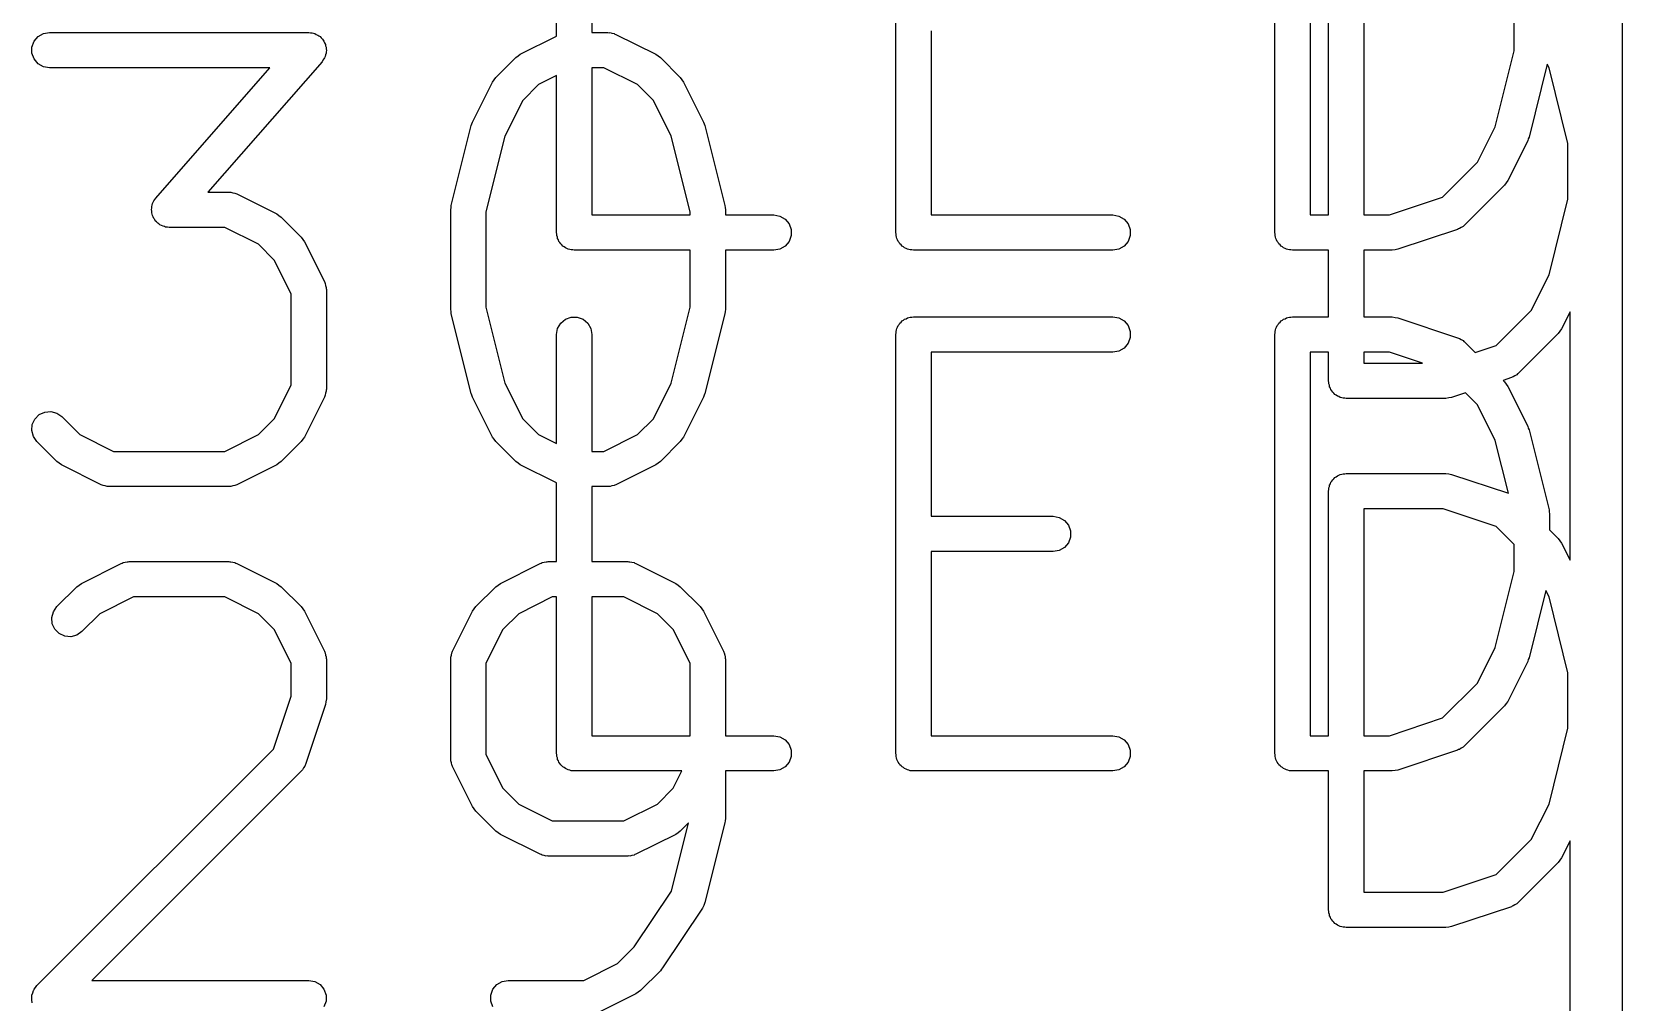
# Model space of a CAD drawing. Extents: x -2.2 to 75.9, y -81.1 to 9.2.
# Drawn here: x 66.225 to 70.805, y -53.159 to -50.364 of the extents above; entities that cross this region are included whole.
import ezdxf

# ---------------------------------------------------------------- set-up
doc = ezdxf.new("R2010")
doc.units = 0
doc.header["$MEASUREMENT"] = 0
doc.layers.add('BLACK', color=7, linetype='CONTINUOUS')

msp = doc.modelspace()

# ---------------------------------------------------------------- linework, layer by layer
at = {"layer": 'Black'}
for p, q in [((70.805, -43.345), (70.805, -60.975)), ((68.7132, -50.9425), (68.7132, -49.736)), ((69.8047, -50.9425), (69.8047, -49.736)), ((69.9063, -49.7868), (69.9063, -50.8917)), ((67.7365, -50.3768), (67.7365, -50.1503)), ((67.8381, -50.1503), (67.8381, -50.3662)), ((69.9595, -50.8917), (69.9595, -50.163)), ((70.0611, -50.2138), (70.0611, -50.8917)), ((70.4942, -50.4192), (70.4942, -50.3166)), ((66.2432, -50.3781), (66.2585, -50.3693)), ((66.2585, -50.3693), (66.2759, -50.3662)), ((66.2759, -50.3662), (67.0227, -50.3662)), ((67.0227, -50.3662), (67.0276, -50.3671)), ((67.0276, -50.3671), (67.0326, -50.3672)), ((67.0326, -50.3672), (67.0363, -50.3686)), ((67.0363, -50.3686), (67.0401, -50.3693)), ((67.0401, -50.3693), (67.0444, -50.3718)), ((67.0444, -50.3718), (67.049, -50.3736)), ((67.049, -50.3736), (67.052, -50.3762)), ((67.052, -50.3762), (67.0554, -50.3781)), ((67.8381, -50.3662), (67.8845, -50.3662)), ((67.8845, -50.3662), (67.8874, -50.3668)), ((67.8874, -50.3668), (67.8903, -50.3666)), ((67.8903, -50.3666), (67.896, -50.3683)), ((67.896, -50.3683), (67.9019, -50.3693)), ((67.9019, -50.3693), (67.9044, -50.3708)), ((67.9044, -50.3708), (67.9072, -50.3716)), ((67.9072, -50.3716), (68.0221, -50.4291)), ((68.8148, -50.3614), (68.8148, -50.8917)), ((66.2258, -50.4082), (66.2319, -50.3916)), ((66.2258, -50.4259), (66.2258, -50.4082)), ((66.2319, -50.3916), (66.2432, -50.3781)), ((67.0554, -50.3781), (67.0586, -50.3819)), ((67.0586, -50.3819), (67.0623, -50.3852)), ((67.0623, -50.3852), (67.0642, -50.3886)), ((67.0642, -50.3886), (67.0667, -50.3916)), ((67.0667, -50.3916), (67.0684, -50.3963)), ((67.0684, -50.3963), (67.0708, -50.4007)), ((67.0708, -50.4007), (67.0714, -50.4045)), ((67.0714, -50.4045), (67.0728, -50.4082)), ((67.0728, -50.4082), (67.0728, -50.4132)), ((67.0728, -50.4132), (67.0735, -50.4181)), ((67.0735, -50.4181), (67.0728, -50.4219)), ((67.0728, -50.4219), (67.0728, -50.4259)), ((67.632, -50.4291), (67.7365, -50.3768)), ((70.4396, -50.6376), (70.4942, -50.4192)), ((66.2319, -50.4424), (66.2258, -50.4259)), ((66.2432, -50.456), (66.2319, -50.4424)), ((66.2585, -50.4648), (66.2432, -50.456)), ((66.2759, -50.4678), (66.2585, -50.4648)), ((66.9108, -50.4678), (66.2759, -50.4678)), ((66.5823, -50.8432), (66.9108, -50.4678)), ((67.061, -50.4505), (66.7325, -50.8259)), ((67.0635, -50.4463), (67.061, -50.4505)), ((67.0667, -50.4424), (67.0635, -50.4463)), ((67.0681, -50.4388), (67.0667, -50.4424)), ((67.0701, -50.4354), (67.0681, -50.4388)), ((67.0711, -50.4305), (67.0701, -50.4354)), ((67.0728, -50.4259), (67.0711, -50.4305)), ((67.5613, -50.496), (67.6188, -50.4386)), ((67.6188, -50.4386), (67.6255, -50.4339)), ((67.6255, -50.4339), (67.632, -50.4291)), ((67.8381, -50.4678), (67.8381, -50.8917)), ((67.8725, -50.4678), (67.8381, -50.4678)), ((67.9693, -50.5163), (67.8725, -50.4678)), ((68.0221, -50.4291), (68.0287, -50.4339)), ((68.0287, -50.4339), (68.0353, -50.4386)), ((68.0353, -50.4386), (68.0928, -50.496)), ((70.5892, -50.4579), (70.5368, -50.6676)), ((70.5943, -50.468), (70.5892, -50.4579)), ((70.6489, -50.6864), (70.5943, -50.468)), ((67.4944, -50.6241), (67.5518, -50.5092)), ((67.5518, -50.5092), (67.5567, -50.5027)), ((67.5567, -50.5027), (67.5613, -50.496)), ((67.7365, -50.4904), (67.6848, -50.5162)), ((67.7365, -50.9425), (67.7365, -50.4904)), ((68.0928, -50.496), (68.0975, -50.5027)), ((68.0975, -50.5027), (68.1023, -50.5092)), ((68.1023, -50.5092), (68.1598, -50.6241)), ((67.6848, -50.5162), (67.639, -50.562)), ((68.0151, -50.562), (67.9693, -50.5163)), ((67.639, -50.562), (67.5877, -50.6646)), ((68.0664, -50.6646), (68.0151, -50.562)), ((67.4331, -50.8643), (67.4905, -50.6345)), ((67.4905, -50.6345), (67.4928, -50.6295)), ((67.4928, -50.6295), (67.4944, -50.6241)), ((68.1598, -50.6241), (68.1614, -50.6295)), ((68.1614, -50.6295), (68.1636, -50.6345)), ((68.1636, -50.6345), (68.2211, -50.8643)), ((70.3883, -50.7401), (70.4396, -50.6376)), ((67.5877, -50.6646), (67.5332, -50.8829)), ((68.121, -50.8829), (68.0664, -50.6646)), ((70.533, -50.678), (70.4755, -50.7929)), ((70.5345, -50.6727), (70.533, -50.678)), ((70.5368, -50.6676), (70.5345, -50.6727)), ((70.6489, -50.8462), (70.6489, -50.6864)), ((70.2877, -50.8407), (70.3883, -50.7401)), ((66.7325, -50.8259), (66.7929, -50.8259)), ((66.7929, -50.8259), (66.7958, -50.8264)), ((66.7958, -50.8264), (66.7987, -50.8262)), ((66.7987, -50.8262), (66.8044, -50.8279)), ((66.8044, -50.8279), (66.8103, -50.8289)), ((66.8103, -50.8289), (66.8128, -50.8304)), ((66.8128, -50.8304), (66.8156, -50.8312)), ((66.8156, -50.8312), (66.9306, -50.8887)), ((70.466, -50.8061), (70.3511, -50.921)), ((70.4707, -50.7994), (70.466, -50.8061)), ((70.4755, -50.7929), (70.4707, -50.7994)), ((66.5698, -50.8756), (66.5705, -50.8718)), ((66.5705, -50.8805), (66.5698, -50.8756)), ((66.5705, -50.8678), (66.5722, -50.8632)), ((66.5705, -50.8718), (66.5705, -50.8678)), ((66.5722, -50.8632), (66.5732, -50.8583)), ((66.5732, -50.8583), (66.5752, -50.855)), ((66.5752, -50.855), (66.5766, -50.8513)), ((66.5766, -50.8513), (66.5798, -50.8475)), ((66.5798, -50.8475), (66.5823, -50.8432)), ((67.4316, -50.8767), (67.4326, -50.8705)), ((67.4316, -51.1639), (67.4316, -50.8767)), ((67.4326, -50.8705), (67.4331, -50.8643)), ((68.2211, -50.8643), (68.2215, -50.8705)), ((68.2215, -50.8705), (68.2226, -50.8767)), ((68.2226, -50.8767), (68.2226, -50.8917)), ((70.1346, -50.8917), (70.2877, -50.8407)), ((70.5943, -51.0646), (70.6489, -50.8462)), ((66.5705, -50.8855), (66.5705, -50.8805)), ((66.5719, -50.8892), (66.5705, -50.8855)), ((66.5725, -50.893), (66.5719, -50.8892)), ((66.5749, -50.8974), (66.5725, -50.893)), ((66.5766, -50.9021), (66.5749, -50.8974)), ((66.5791, -50.9051), (66.5766, -50.9021)), ((66.581, -50.9085), (66.5791, -50.9051)), ((66.5847, -50.9118), (66.581, -50.9085)), ((66.5879, -50.9156), (66.5847, -50.9118)), ((66.5913, -50.9175), (66.5879, -50.9156)), ((66.5943, -50.9201), (66.5913, -50.9175)), ((66.5989, -50.9219), (66.5943, -50.9201)), ((66.6032, -50.9244), (66.5989, -50.9219)), ((66.6071, -50.9251), (66.6032, -50.9244)), ((66.6107, -50.9265), (66.6071, -50.9251)), ((66.9306, -50.8887), (66.9371, -50.8935)), ((66.9371, -50.8935), (66.9438, -50.8982)), ((66.9438, -50.8982), (67.0012, -50.9556)), ((67.5332, -50.8829), (67.5332, -51.1577)), ((67.8381, -50.8917), (68.121, -50.8917)), ((68.121, -50.8917), (68.121, -50.8829)), ((68.2226, -50.8917), (68.3618, -50.8917)), ((68.3618, -50.8917), (68.3792, -50.8948)), ((68.3792, -50.8948), (68.3944, -50.9036)), ((68.3944, -50.9036), (68.4058, -50.9171)), ((68.4058, -50.9171), (68.4118, -50.9337)), ((68.8148, -50.8917), (69.3385, -50.8917)), ((69.3385, -50.8917), (69.3559, -50.8948)), ((69.3559, -50.8948), (69.3711, -50.9036)), ((69.3711, -50.9036), (69.3825, -50.9171)), ((69.3825, -50.9171), (69.3885, -50.9337)), ((69.9063, -50.8917), (69.9595, -50.8917)), ((70.0611, -50.8917), (70.1346, -50.8917)), ((70.3467, -50.9249), (70.3415, -50.9277)), ((70.3487, -50.9227), (70.3467, -50.9249)), ((70.3511, -50.921), (70.3487, -50.9227)), ((66.6157, -50.9266), (66.6107, -50.9265)), ((66.6206, -50.9275), (66.6157, -50.9266)), ((66.7809, -50.9275), (66.6206, -50.9275)), ((66.8777, -50.9759), (66.7809, -50.9275)), ((67.0012, -50.9556), (67.0059, -50.9623)), ((67.0059, -50.9623), (67.0107, -50.9689)), ((67.0107, -50.9689), (67.0682, -51.0838)), ((67.7372, -50.9469), (67.7365, -50.9425)), ((67.7372, -50.9514), (67.7372, -50.9469)), ((67.7388, -50.9555), (67.7372, -50.9514)), ((67.7395, -50.9599), (67.7388, -50.9555)), ((67.7417, -50.9638), (67.7395, -50.9599)), ((67.7433, -50.9679), (67.7417, -50.9638)), ((67.7461, -50.9714), (67.7433, -50.9679)), ((67.7483, -50.9752), (67.7461, -50.9714)), ((68.4058, -50.9679), (68.3944, -50.9815)), ((68.4118, -50.9514), (68.4058, -50.9679)), ((68.4118, -50.9337), (68.4118, -50.9514)), ((68.7139, -50.9469), (68.7132, -50.9425)), ((68.7139, -50.9514), (68.7139, -50.9469)), ((68.7154, -50.9555), (68.7139, -50.9514)), ((68.7162, -50.9599), (68.7154, -50.9555)), ((68.7184, -50.9638), (68.7162, -50.9599)), ((68.72, -50.9679), (68.7184, -50.9638)), ((68.7228, -50.9714), (68.72, -50.9679)), ((68.725, -50.9752), (68.7228, -50.9714)), ((69.3825, -50.9679), (69.3711, -50.9815)), ((69.3885, -50.9514), (69.3825, -50.9679)), ((69.3885, -50.9337), (69.3885, -50.9514)), ((69.8055, -50.9469), (69.8047, -50.9425)), ((69.8055, -50.9514), (69.8055, -50.9469)), ((69.807, -50.9555), (69.8055, -50.9514)), ((69.8078, -50.9599), (69.807, -50.9555)), ((69.81, -50.9638), (69.8078, -50.9599)), ((69.8116, -50.9679), (69.81, -50.9638)), ((69.8144, -50.9714), (69.8116, -50.9679)), ((69.8166, -50.9752), (69.8144, -50.9714)), ((70.3312, -50.9333), (70.1589, -50.9907)), ((70.3338, -50.9319), (70.3312, -50.9333)), ((70.3366, -50.9311), (70.3338, -50.9319)), ((70.3415, -50.9277), (70.3366, -50.9311)), ((66.9235, -51.0217), (66.8777, -50.9759)), ((67.7518, -50.9781), (67.7483, -50.9752)), ((67.7546, -50.9815), (67.7518, -50.9781)), ((67.7585, -50.9837), (67.7546, -50.9815)), ((67.7619, -50.9865), (67.7585, -50.9837)), ((67.766, -50.9881), (67.7619, -50.9865)), ((67.7699, -50.9903), (67.766, -50.9881)), ((67.7743, -50.9911), (67.7699, -50.9903)), ((67.7784, -50.9926), (67.7743, -50.9911)), ((67.7829, -50.9926), (67.7784, -50.9926)), ((67.7873, -50.9933), (67.7829, -50.9926)), ((68.121, -50.9933), (67.7873, -50.9933)), ((68.121, -51.1577), (68.121, -50.9933)), ((68.3618, -50.9933), (68.2226, -50.9933)), ((68.2226, -50.9933), (68.2226, -51.1639)), ((68.3792, -50.9903), (68.3618, -50.9933)), ((68.3944, -50.9815), (68.3792, -50.9903)), ((68.7284, -50.9781), (68.725, -50.9752)), ((68.7313, -50.9815), (68.7284, -50.9781)), ((68.7351, -50.9837), (68.7313, -50.9815)), ((68.7386, -50.9865), (68.7351, -50.9837)), ((68.7427, -50.9881), (68.7386, -50.9865)), ((68.7466, -50.9903), (68.7427, -50.9881)), ((68.751, -50.9911), (68.7466, -50.9903)), ((68.7551, -50.9926), (68.751, -50.9911)), ((68.7596, -50.9926), (68.7551, -50.9926)), ((68.764, -50.9933), (68.7596, -50.9926)), ((69.3385, -50.9933), (68.764, -50.9933)), ((69.3559, -50.9903), (69.3385, -50.9933)), ((69.3711, -50.9815), (69.3559, -50.9903)), ((69.82, -50.9781), (69.8166, -50.9752)), ((69.8229, -50.9815), (69.82, -50.9781)), ((69.8267, -50.9837), (69.8229, -50.9815)), ((69.8301, -50.9865), (69.8267, -50.9837)), ((69.8343, -50.9881), (69.8301, -50.9865)), ((69.8382, -50.9903), (69.8343, -50.9881)), ((69.8426, -50.9911), (69.8382, -50.9903)), ((69.8467, -50.9926), (69.8426, -50.9911)), ((69.8512, -50.9926), (69.8467, -50.9926)), ((69.8555, -50.9933), (69.8512, -50.9926)), ((69.9595, -50.9933), (69.8555, -50.9933)), ((69.9595, -51.1852), (69.9595, -50.9933)), ((70.1428, -50.9933), (70.0611, -50.9933)), ((70.0611, -50.9933), (70.0611, -51.1852)), ((70.1508, -50.9919), (70.1428, -50.9933)), ((70.1589, -50.9907), (70.1508, -50.9919)), ((66.9719, -51.1185), (66.9235, -51.0217)), ((67.0682, -51.0838), (67.069, -51.0866)), ((67.069, -51.0866), (67.0705, -51.0891)), ((67.0705, -51.0891), (67.0715, -51.095)), ((67.0715, -51.095), (67.0732, -51.1007)), ((67.0732, -51.1007), (67.073, -51.1036)), ((67.073, -51.1036), (67.0735, -51.1065)), ((67.0735, -51.1065), (67.0735, -51.3937)), ((70.543, -51.1671), (70.5943, -51.0646)), ((66.9719, -51.3817), (66.9719, -51.1185)), ((67.4326, -51.1701), (67.4316, -51.1639)), ((67.4331, -51.1762), (67.4326, -51.1701)), ((67.4905, -51.4061), (67.4331, -51.1762)), ((67.5332, -51.1577), (67.5877, -51.376)), ((67.7483, -51.2034), (67.7619, -51.1921)), ((67.7619, -51.1921), (67.7784, -51.186)), ((67.7784, -51.186), (67.7961, -51.186)), ((67.7961, -51.186), (67.8127, -51.1921)), ((67.8127, -51.1921), (67.8262, -51.2034)), ((68.0664, -51.376), (68.121, -51.1577)), ((68.2211, -51.1762), (68.1636, -51.4061)), ((68.2215, -51.1701), (68.2211, -51.1762)), ((68.2226, -51.1639), (68.2215, -51.1701)), ((68.725, -51.2034), (68.7284, -51.2005)), ((68.7284, -51.2005), (68.7313, -51.1971)), ((68.7313, -51.1971), (68.7351, -51.1949)), ((68.7351, -51.1949), (68.7386, -51.1921)), ((68.7386, -51.1921), (68.7427, -51.1905)), ((68.7427, -51.1905), (68.7466, -51.1883)), ((68.7466, -51.1883), (68.751, -51.1875)), ((68.751, -51.1875), (68.7551, -51.186)), ((68.7551, -51.186), (68.7596, -51.186)), ((68.7596, -51.186), (68.764, -51.1852)), ((68.764, -51.1852), (69.3385, -51.1852)), ((69.3385, -51.1852), (69.3559, -51.1883)), ((69.3559, -51.1883), (69.3711, -51.1971)), ((69.3711, -51.1971), (69.3825, -51.2106)), ((69.8166, -51.2034), (69.82, -51.2005)), ((69.82, -51.2005), (69.8229, -51.1971)), ((69.8229, -51.1971), (69.8267, -51.1949)), ((69.8267, -51.1949), (69.8301, -51.1921)), ((69.8301, -51.1921), (69.8343, -51.1905)), ((69.8343, -51.1905), (69.8382, -51.1883)), ((69.8382, -51.1883), (69.8426, -51.1875)), ((69.8426, -51.1875), (69.8467, -51.186)), ((69.8467, -51.186), (69.8512, -51.186)), ((69.8512, -51.186), (69.8555, -51.1852)), ((69.8555, -51.1852), (69.9595, -51.1852)), ((70.0611, -51.1852), (70.1428, -51.1852)), ((70.1428, -51.1852), (70.1508, -51.1867)), ((70.1508, -51.1867), (70.1589, -51.1879)), ((70.1589, -51.1879), (70.3312, -51.2453)), ((70.4424, -51.2677), (70.543, -51.1671)), ((70.655, -51.1704), (70.6302, -51.2199)), ((70.655, -51.8862), (70.655, -51.1704)), ((67.7365, -51.236), (67.7395, -51.2187)), ((67.7365, -51.5502), (67.7365, -51.236)), ((67.7395, -51.2187), (67.7483, -51.2034)), ((67.8262, -51.2034), (67.835, -51.2187)), ((67.835, -51.2187), (67.8381, -51.236)), ((67.8381, -51.236), (67.8381, -51.5727)), ((68.7132, -51.236), (68.7139, -51.2317)), ((68.7132, -52.4425), (68.7132, -51.236)), ((68.7139, -51.2272), (68.7154, -51.2231)), ((68.7139, -51.2317), (68.7139, -51.2272)), ((68.7154, -51.2231), (68.7162, -51.2187)), ((68.7162, -51.2187), (68.7184, -51.2148)), ((68.7184, -51.2148), (68.72, -51.2106)), ((68.72, -51.2106), (68.7228, -51.2072)), ((68.7228, -51.2072), (68.725, -51.2034)), ((69.3825, -51.2106), (69.3885, -51.2272)), ((69.3885, -51.2449), (69.3825, -51.2614)), ((69.3885, -51.2272), (69.3885, -51.2449)), ((69.8047, -51.236), (69.8055, -51.2317)), ((69.8047, -52.4425), (69.8047, -51.236)), ((69.8055, -51.2272), (69.807, -51.2231)), ((69.8055, -51.2317), (69.8055, -51.2272)), ((69.807, -51.2231), (69.8078, -51.2187)), ((69.8078, -51.2187), (69.81, -51.2148)), ((69.81, -51.2148), (69.8116, -51.2106)), ((69.8116, -51.2106), (69.8144, -51.2072)), ((69.8144, -51.2072), (69.8166, -51.2034)), ((70.3312, -51.2453), (70.3338, -51.2467)), ((70.3338, -51.2467), (70.3366, -51.2475)), ((70.6207, -51.2331), (70.5058, -51.348)), ((70.6254, -51.2264), (70.6207, -51.2331)), ((70.6302, -51.2199), (70.6254, -51.2264)), ((69.3385, -51.2868), (68.8148, -51.2868)), ((68.8148, -51.2868), (68.8148, -51.7598)), ((69.3559, -51.2838), (69.3385, -51.2868)), ((69.3711, -51.275), (69.3559, -51.2838)), ((69.3825, -51.2614), (69.3711, -51.275)), ((69.9063, -51.2868), (69.9063, -52.3917)), ((69.9595, -51.2868), (69.9063, -51.2868)), ((69.9595, -51.3695), (69.9595, -51.2868)), ((70.0611, -51.2868), (70.0611, -51.3187)), ((70.1346, -51.2868), (70.0611, -51.2868)), ((70.2303, -51.3187), (70.1346, -51.2868)), ((70.3366, -51.2475), (70.3415, -51.2509)), ((70.3415, -51.2509), (70.3467, -51.2537)), ((70.3467, -51.2537), (70.3487, -51.2559)), ((70.3487, -51.2559), (70.3511, -51.2576)), ((70.3511, -51.2576), (70.3815, -51.288)), ((70.3815, -51.288), (70.4424, -51.2677)), ((70.0611, -51.3187), (70.2303, -51.3187)), ((66.9235, -51.4786), (66.9719, -51.3817)), ((67.5877, -51.376), (67.639, -51.4786)), ((68.0151, -51.4786), (68.0664, -51.376)), ((69.9602, -51.3739), (69.9595, -51.3695)), ((69.9602, -51.3784), (69.9602, -51.3739)), ((69.9618, -51.3825), (69.9602, -51.3784)), ((69.9625, -51.3869), (69.9618, -51.3825)), ((70.4859, -51.3603), (70.4618, -51.3683)), ((70.4618, -51.3683), (70.466, -51.3725)), ((70.466, -51.3725), (70.4707, -51.3792)), ((70.4707, -51.3792), (70.4755, -51.3857)), ((70.4885, -51.3589), (70.4859, -51.3603)), ((70.4913, -51.3581), (70.4885, -51.3589)), ((70.4962, -51.3547), (70.4913, -51.3581)), ((70.5015, -51.3519), (70.4962, -51.3547)), ((70.5034, -51.3497), (70.5015, -51.3519)), ((70.5058, -51.348), (70.5034, -51.3497)), ((67.0682, -51.4165), (67.0107, -51.5314)), ((67.069, -51.4136), (67.0682, -51.4165)), ((67.0705, -51.4111), (67.069, -51.4136)), ((67.0715, -51.4053), (67.0705, -51.4111)), ((67.0732, -51.3995), (67.0715, -51.4053)), ((67.0735, -51.3937), (67.073, -51.3966)), ((67.073, -51.3966), (67.0732, -51.3995)), ((67.4928, -51.4111), (67.4905, -51.4061)), ((67.4944, -51.4165), (67.4928, -51.4111)), ((67.5518, -51.5314), (67.4944, -51.4165)), ((68.1598, -51.4165), (68.1023, -51.5314)), ((68.1614, -51.4111), (68.1598, -51.4165)), ((68.1636, -51.4061), (68.1614, -51.4111)), ((69.9647, -51.3908), (69.9625, -51.3869)), ((69.9663, -51.3949), (69.9647, -51.3908)), ((69.9691, -51.3984), (69.9663, -51.3949)), ((69.9713, -51.4022), (69.9691, -51.3984)), ((69.9748, -51.4051), (69.9713, -51.4022)), ((69.9776, -51.4085), (69.9748, -51.4051)), ((69.9815, -51.4107), (69.9776, -51.4085)), ((69.9849, -51.4135), (69.9815, -51.4107)), ((69.989, -51.4151), (69.9849, -51.4135)), ((69.9929, -51.4173), (69.989, -51.4151)), ((69.9973, -51.4181), (69.9929, -51.4173)), ((70.0014, -51.4196), (69.9973, -51.4181)), ((70.0059, -51.4196), (70.0014, -51.4196)), ((70.0103, -51.4203), (70.0059, -51.4196)), ((70.2975, -51.4203), (70.0103, -51.4203)), ((70.3055, -51.4189), (70.2975, -51.4203)), ((70.3136, -51.4177), (70.3055, -51.4189)), ((70.3541, -51.4042), (70.3136, -51.4177)), ((70.3883, -51.4385), (70.3541, -51.4042)), ((70.4755, -51.3857), (70.533, -51.5006)), ((66.2342, -51.4795), (66.2467, -51.467)), ((66.2467, -51.467), (66.2627, -51.4596)), ((66.2627, -51.4596), (66.2803, -51.458)), ((66.2803, -51.458), (66.2973, -51.4626)), ((66.2973, -51.4626), (66.3118, -51.4727)), ((66.3118, -51.4727), (66.3634, -51.5243)), ((70.4396, -51.541), (70.3883, -51.4385)), ((66.2253, -51.5131), (66.2268, -51.4955)), ((66.2298, -51.5301), (66.2253, -51.5131)), ((66.2268, -51.4955), (66.2342, -51.4795)), ((66.8777, -51.5243), (66.9235, -51.4786)), ((67.639, -51.4786), (67.6848, -51.5243)), ((67.9693, -51.5243), (68.0151, -51.4786)), ((70.533, -51.5006), (70.5345, -51.5059)), ((70.5345, -51.5059), (70.5368, -51.511)), ((70.5368, -51.511), (70.5943, -51.7408)), ((66.2399, -51.5446), (66.2298, -51.5301)), ((66.2974, -51.602), (66.2399, -51.5446)), ((66.3634, -51.5243), (66.4602, -51.5727)), ((66.7809, -51.5727), (66.8777, -51.5243)), ((67.0012, -51.5446), (66.9438, -51.602)), ((67.0059, -51.5379), (67.0012, -51.5446)), ((67.0107, -51.5314), (67.0059, -51.5379)), ((67.5567, -51.5379), (67.5518, -51.5314)), ((67.5613, -51.5446), (67.5567, -51.5379)), ((67.6188, -51.602), (67.5613, -51.5446)), ((67.6848, -51.5243), (67.7365, -51.5502)), ((67.8725, -51.5727), (67.9693, -51.5243)), ((68.0928, -51.5446), (68.0353, -51.602)), ((68.0975, -51.5379), (68.0928, -51.5446)), ((68.1023, -51.5314), (68.0975, -51.5379)), ((70.4777, -51.6936), (70.4396, -51.541)), ((66.3041, -51.6067), (66.2974, -51.602)), ((66.3106, -51.6115), (66.3041, -51.6067)), ((66.4255, -51.669), (66.3106, -51.6115)), ((66.4602, -51.5727), (66.7809, -51.5727)), ((66.9306, -51.6115), (66.8156, -51.669)), ((66.9371, -51.6067), (66.9306, -51.6115)), ((66.9438, -51.602), (66.9371, -51.6067)), ((67.6255, -51.6067), (67.6188, -51.602)), ((67.632, -51.6115), (67.6255, -51.6067)), ((67.7365, -51.6638), (67.632, -51.6115)), ((67.8381, -51.5727), (67.8725, -51.5727)), ((68.0221, -51.6115), (67.9072, -51.669)), ((68.0287, -51.6067), (68.0221, -51.6115)), ((68.0353, -51.602), (68.0287, -51.6067)), ((69.9663, -51.6616), (69.9691, -51.6582)), ((69.9691, -51.6582), (69.9713, -51.6544)), ((69.9713, -51.6544), (69.9748, -51.6515)), ((69.9748, -51.6515), (69.9776, -51.6481)), ((69.9776, -51.6481), (69.9815, -51.6459)), ((69.9815, -51.6459), (69.9849, -51.6431)), ((69.9849, -51.6431), (69.989, -51.6415)), ((69.989, -51.6415), (69.9929, -51.6393)), ((69.9929, -51.6393), (69.9973, -51.6385)), ((69.9973, -51.6385), (70.0014, -51.637)), ((70.0014, -51.637), (70.0059, -51.637)), ((70.0059, -51.637), (70.0103, -51.6362)), ((70.0103, -51.6362), (70.2975, -51.6362)), ((70.2975, -51.6362), (70.3055, -51.6377)), ((70.3055, -51.6377), (70.3136, -51.6389)), ((70.3136, -51.6389), (70.4777, -51.6936)), ((66.4283, -51.6698), (66.4255, -51.669)), ((66.4308, -51.6713), (66.4283, -51.6698)), ((66.4367, -51.6723), (66.4308, -51.6713)), ((66.4424, -51.674), (66.4367, -51.6723)), ((66.4453, -51.6738), (66.4424, -51.674)), ((66.4482, -51.6743), (66.4453, -51.6738)), ((66.7929, -51.6743), (66.4482, -51.6743)), ((66.7958, -51.6738), (66.7929, -51.6743)), ((66.7987, -51.674), (66.7958, -51.6738)), ((66.8044, -51.6723), (66.7987, -51.674)), ((66.8103, -51.6713), (66.8044, -51.6723)), ((66.8128, -51.6698), (66.8103, -51.6713)), ((66.8156, -51.669), (66.8128, -51.6698)), ((67.7365, -51.8902), (67.7365, -51.6638)), ((67.8845, -51.6743), (67.8381, -51.6743)), ((67.8381, -51.6743), (67.8381, -51.8902)), ((67.8874, -51.6738), (67.8845, -51.6743)), ((67.8903, -51.674), (67.8874, -51.6738)), ((67.896, -51.6723), (67.8903, -51.674)), ((67.9019, -51.6713), (67.896, -51.6723)), ((67.9044, -51.6698), (67.9019, -51.6713)), ((67.9072, -51.669), (67.9044, -51.6698)), ((69.9595, -51.687), (69.9602, -51.6827)), ((69.9595, -52.3917), (69.9595, -51.687)), ((69.9602, -51.6782), (69.9618, -51.6741)), ((69.9602, -51.6827), (69.9602, -51.6782)), ((69.9618, -51.6741), (69.9625, -51.6697)), ((69.9625, -51.6697), (69.9647, -51.6658)), ((69.9647, -51.6658), (69.9663, -51.6616)), ((70.0611, -51.7378), (70.0611, -52.3917)), ((70.2893, -51.7378), (70.0611, -51.7378)), ((70.4424, -51.7889), (70.2893, -51.7378)), ((70.5943, -51.7408), (70.5947, -51.747)), ((70.5947, -51.747), (70.5958, -51.7531)), ((68.8148, -51.7598), (69.1661, -51.7598)), ((69.1661, -51.7598), (69.1835, -51.7628)), ((69.1835, -51.7628), (69.1988, -51.7717)), ((69.1988, -51.7717), (69.2101, -51.7852)), ((69.2101, -51.7852), (69.2161, -51.8017)), ((70.4942, -51.8406), (70.4424, -51.7889)), ((70.5958, -51.7531), (70.5958, -51.7986)), ((69.2101, -51.836), (69.1988, -51.8495)), ((69.2161, -51.8194), (69.2101, -51.836)), ((69.2161, -51.8017), (69.2161, -51.8194)), ((70.4942, -51.9192), (70.4942, -51.8406)), ((70.5958, -51.7986), (70.6207, -51.8235)), ((70.6207, -51.8235), (70.6254, -51.8302)), ((70.6254, -51.8302), (70.6302, -51.8367)), ((70.6302, -51.8367), (70.655, -51.8862)), ((69.1661, -51.8614), (68.8148, -51.8614)), ((68.8148, -51.8614), (68.8148, -52.3917)), ((69.1835, -51.8583), (69.1661, -51.8614)), ((69.1988, -51.8495), (69.1835, -51.8583)), ((66.368, -51.9531), (66.4829, -51.8956)), ((66.4829, -51.8956), (66.4858, -51.8948)), ((66.4858, -51.8948), (66.4883, -51.8933)), ((66.4883, -51.8933), (66.4942, -51.8923)), ((66.4942, -51.8923), (66.4999, -51.8906)), ((66.4999, -51.8906), (66.5028, -51.8908)), ((66.5028, -51.8908), (66.5057, -51.8902)), ((66.5057, -51.8902), (66.7929, -51.8902)), ((66.7929, -51.8902), (66.7958, -51.8908)), ((66.7958, -51.8908), (66.7987, -51.8906)), ((66.7987, -51.8906), (66.8044, -51.8923)), ((66.8044, -51.8923), (66.8103, -51.8933)), ((66.8103, -51.8933), (66.8128, -51.8948)), ((66.8128, -51.8948), (66.8156, -51.8956)), ((66.8156, -51.8956), (66.9306, -51.9531)), ((67.5745, -51.9531), (67.6894, -51.8956)), ((67.6894, -51.8956), (67.6923, -51.8948)), ((67.6923, -51.8948), (67.6948, -51.8933)), ((67.6948, -51.8933), (67.7007, -51.8923)), ((67.7007, -51.8923), (67.7064, -51.8906)), ((67.7064, -51.8906), (67.7093, -51.8908)), ((67.7093, -51.8908), (67.7122, -51.8902)), ((67.7122, -51.8902), (67.7365, -51.8902)), ((67.8381, -51.8902), (67.942, -51.8902)), ((67.942, -51.8902), (67.9449, -51.8908)), ((67.9449, -51.8908), (67.9478, -51.8906)), ((67.9478, -51.8906), (67.9535, -51.8923)), ((67.9535, -51.8923), (67.9594, -51.8933)), ((67.9594, -51.8933), (67.9619, -51.8948)), ((67.9619, -51.8948), (67.9647, -51.8956)), ((67.9647, -51.8956), (68.0796, -51.9531)), ((70.4396, -52.1376), (70.4942, -51.9192)), ((66.2974, -52.02), (66.3548, -51.9626)), ((66.3548, -51.9626), (66.3615, -51.9579)), ((66.3615, -51.9579), (66.368, -51.9531)), ((66.9306, -51.9531), (66.9371, -51.9579)), ((66.9371, -51.9579), (66.9438, -51.9626)), ((66.9438, -51.9626), (67.0012, -52.02)), ((67.5039, -52.02), (67.5613, -51.9626)), ((67.5613, -51.9626), (67.568, -51.9579)), ((67.568, -51.9579), (67.5745, -51.9531)), ((68.0796, -51.9531), (68.0861, -51.9579)), ((68.0861, -51.9579), (68.0928, -51.9626)), ((68.0928, -51.9626), (68.1503, -52.02)), ((70.5852, -51.9739), (70.5368, -52.1676)), ((70.5943, -51.992), (70.5852, -51.9739)), ((66.2873, -52.0345), (66.2974, -52.02)), ((66.5177, -51.9918), (66.4209, -52.0403)), ((66.7809, -51.9918), (66.5177, -51.9918)), ((66.8777, -52.0403), (66.7809, -51.9918)), ((67.0012, -52.02), (67.0059, -52.0267)), ((67.4992, -52.0267), (67.5039, -52.02)), ((67.7242, -51.9918), (67.6274, -52.0403)), ((67.7365, -51.9918), (67.7242, -51.9918)), ((67.7365, -52.4425), (67.7365, -51.9918)), ((67.8381, -51.9918), (67.8381, -52.3917)), ((67.93, -51.9918), (67.8381, -51.9918)), ((68.0268, -52.0403), (67.93, -51.9918)), ((68.1503, -52.02), (68.1549, -52.0267)), ((70.6489, -52.2104), (70.5943, -51.992)), ((66.2827, -52.0515), (66.2873, -52.0345)), ((66.2842, -52.0691), (66.2827, -52.0515)), ((66.2917, -52.0851), (66.2842, -52.0691)), ((66.4209, -52.0403), (66.3692, -52.0919)), ((66.9235, -52.086), (66.8777, -52.0403)), ((67.0059, -52.0267), (67.0107, -52.0332)), ((67.0107, -52.0332), (67.0682, -52.1481)), ((67.4369, -52.1481), (67.4944, -52.0332)), ((67.4944, -52.0332), (67.4992, -52.0267)), ((67.6274, -52.0403), (67.5816, -52.086)), ((68.0726, -52.086), (68.0268, -52.0403)), ((68.1549, -52.0267), (68.1598, -52.0332)), ((68.1598, -52.0332), (68.2172, -52.1481)), ((66.3042, -52.0976), (66.2917, -52.0851)), ((66.3202, -52.105), (66.3042, -52.0976)), ((66.3377, -52.1066), (66.3202, -52.105)), ((66.3548, -52.102), (66.3377, -52.1066)), ((66.3692, -52.0919), (66.3548, -52.102)), ((66.9719, -52.1828), (66.9235, -52.086)), ((67.5816, -52.086), (67.5332, -52.1828)), ((68.121, -52.1828), (68.0726, -52.086)), ((67.0682, -52.1481), (67.069, -52.1509)), ((67.069, -52.1509), (67.0705, -52.1535)), ((67.0705, -52.1535), (67.0715, -52.1593)), ((67.0715, -52.1593), (67.0732, -52.165)), ((67.4319, -52.1651), (67.4336, -52.1593)), ((67.4336, -52.1593), (67.4346, -52.1535)), ((67.4346, -52.1535), (67.4361, -52.1509)), ((67.4361, -52.1509), (67.4369, -52.1481)), ((68.2172, -52.1481), (68.2181, -52.1509)), ((68.2181, -52.1509), (68.2195, -52.1535)), ((68.2195, -52.1535), (68.2206, -52.1593)), ((68.2206, -52.1593), (68.2223, -52.165)), ((70.3883, -52.2401), (70.4396, -52.1376)), ((66.9719, -52.2775), (66.9719, -52.1828)), ((67.0732, -52.165), (67.073, -52.168)), ((67.073, -52.168), (67.0735, -52.1709)), ((67.0735, -52.1709), (67.0735, -52.2858)), ((67.4316, -52.1709), (67.4321, -52.168)), ((67.4316, -52.4581), (67.4316, -52.1709)), ((67.4321, -52.168), (67.4319, -52.1651)), ((67.5332, -52.1828), (67.5332, -52.4461)), ((68.121, -52.3917), (68.121, -52.1828)), ((68.2223, -52.165), (68.2221, -52.168)), ((68.2221, -52.168), (68.2226, -52.1709)), ((68.2226, -52.1709), (68.2226, -52.3917)), ((70.533, -52.178), (70.4755, -52.2929)), ((70.5345, -52.1727), (70.533, -52.178)), ((70.5368, -52.1676), (70.5345, -52.1727)), ((70.2877, -52.3407), (70.3883, -52.2401)), ((70.6489, -52.3702), (70.6489, -52.2104)), ((66.9209, -52.4307), (66.9719, -52.2775)), ((67.0721, -52.2938), (67.0709, -52.3018)), ((67.0735, -52.2858), (67.0721, -52.2938)), ((70.4707, -52.2994), (70.466, -52.3061)), ((70.4755, -52.2929), (70.4707, -52.2994)), ((67.0709, -52.3018), (67.0135, -52.4742)), ((70.1346, -52.3917), (70.2877, -52.3407)), ((70.466, -52.3061), (70.3511, -52.421)), ((67.8381, -52.3917), (68.121, -52.3917)), ((68.2226, -52.3917), (68.3618, -52.3917)), ((68.3618, -52.3917), (68.3792, -52.3948)), ((68.8148, -52.3917), (69.3385, -52.3917)), ((69.3385, -52.3917), (69.3559, -52.3948)), ((69.9063, -52.3917), (69.9595, -52.3917)), ((70.0611, -52.3917), (70.1346, -52.3917)), ((70.5943, -52.5886), (70.6489, -52.3702)), ((66.2399, -53.1116), (66.9209, -52.4307)), ((68.3792, -52.3948), (68.3944, -52.4036)), ((68.3944, -52.4036), (68.4058, -52.4171)), ((68.4058, -52.4171), (68.4118, -52.4337)), ((68.4118, -52.4337), (68.4118, -52.4514)), ((69.3559, -52.3948), (69.3711, -52.4036)), ((69.3711, -52.4036), (69.3825, -52.4171)), ((69.3825, -52.4171), (69.3885, -52.4337)), ((69.3885, -52.4337), (69.3885, -52.4514)), ((70.3312, -52.4333), (70.1589, -52.4907)), ((70.3338, -52.4319), (70.3312, -52.4333)), ((70.3366, -52.4311), (70.3338, -52.4319)), ((70.3415, -52.4277), (70.3366, -52.4311)), ((70.3467, -52.4249), (70.3415, -52.4277)), ((70.3487, -52.4227), (70.3467, -52.4249)), ((70.3511, -52.421), (70.3487, -52.4227)), ((67.0113, -52.4796), (67.0079, -52.4845)), ((67.0121, -52.4768), (67.0113, -52.4796)), ((67.0135, -52.4742), (67.0121, -52.4768)), ((67.4321, -52.461), (67.4316, -52.4581)), ((67.4319, -52.4639), (67.4321, -52.461)), ((67.4336, -52.4696), (67.4319, -52.4639)), ((67.4346, -52.4755), (67.4336, -52.4696)), ((67.4361, -52.478), (67.4346, -52.4755)), ((67.4369, -52.4808), (67.4361, -52.478)), ((67.4944, -52.5957), (67.4369, -52.4808)), ((67.5332, -52.4461), (67.5816, -52.5429)), ((67.7372, -52.4469), (67.7365, -52.4425)), ((67.7372, -52.4514), (67.7372, -52.4469)), ((67.7388, -52.4555), (67.7372, -52.4514)), ((67.7395, -52.4599), (67.7388, -52.4555)), ((67.7417, -52.4638), (67.7395, -52.4599)), ((67.7433, -52.4679), (67.7417, -52.4638)), ((67.7461, -52.4714), (67.7433, -52.4679)), ((67.7483, -52.4752), (67.7461, -52.4714)), ((67.7518, -52.4781), (67.7483, -52.4752)), ((67.7546, -52.4815), (67.7518, -52.4781)), ((67.7585, -52.4837), (67.7546, -52.4815)), ((68.3944, -52.4815), (68.3792, -52.4903)), ((68.4058, -52.4679), (68.3944, -52.4815)), ((68.4118, -52.4514), (68.4058, -52.4679)), ((68.7139, -52.4469), (68.7132, -52.4425)), ((68.7139, -52.4514), (68.7139, -52.4469)), ((68.7154, -52.4555), (68.7139, -52.4514)), ((68.7162, -52.4599), (68.7154, -52.4555)), ((68.7184, -52.4638), (68.7162, -52.4599)), ((68.72, -52.4679), (68.7184, -52.4638)), ((68.7228, -52.4714), (68.72, -52.4679)), ((68.725, -52.4752), (68.7228, -52.4714)), ((68.7284, -52.4781), (68.725, -52.4752)), ((68.7313, -52.4815), (68.7284, -52.4781)), ((68.7351, -52.4837), (68.7313, -52.4815)), ((69.3711, -52.4815), (69.3559, -52.4903)), ((69.3825, -52.4679), (69.3711, -52.4815)), ((69.3885, -52.4514), (69.3825, -52.4679)), ((69.8055, -52.4469), (69.8047, -52.4425)), ((69.8055, -52.4514), (69.8055, -52.4469)), ((69.807, -52.4555), (69.8055, -52.4514)), ((69.8078, -52.4599), (69.807, -52.4555)), ((69.81, -52.4638), (69.8078, -52.4599)), ((69.8116, -52.4679), (69.81, -52.4638)), ((69.8144, -52.4714), (69.8116, -52.4679)), ((69.8166, -52.4752), (69.8144, -52.4714)), ((69.82, -52.4781), (69.8166, -52.4752)), ((69.8229, -52.4815), (69.82, -52.4781)), ((69.8267, -52.4837), (69.8229, -52.4815)), ((67.0012, -52.494), (66.3985, -53.0967)), ((67.0029, -52.4916), (67.0012, -52.494)), ((67.0051, -52.4897), (67.0029, -52.4916)), ((67.0079, -52.4845), (67.0051, -52.4897)), ((67.7619, -52.4865), (67.7585, -52.4837)), ((67.766, -52.4881), (67.7619, -52.4865)), ((67.7699, -52.4903), (67.766, -52.4881)), ((67.7743, -52.4911), (67.7699, -52.4903)), ((67.7784, -52.4926), (67.7743, -52.4911)), ((67.7829, -52.4926), (67.7784, -52.4926)), ((67.7873, -52.4933), (67.7829, -52.4926)), ((68.0974, -52.4933), (67.7873, -52.4933)), ((68.0726, -52.5429), (68.0974, -52.4933)), ((68.3618, -52.4933), (68.2226, -52.4933)), ((68.2226, -52.4933), (68.2226, -52.6305)), ((68.3792, -52.4903), (68.3618, -52.4933)), ((68.7386, -52.4865), (68.7351, -52.4837)), ((68.7427, -52.4881), (68.7386, -52.4865)), ((68.7466, -52.4903), (68.7427, -52.4881)), ((68.751, -52.4911), (68.7466, -52.4903)), ((68.7551, -52.4926), (68.751, -52.4911)), ((68.7596, -52.4926), (68.7551, -52.4926)), ((68.764, -52.4933), (68.7596, -52.4926)), ((69.3385, -52.4933), (68.764, -52.4933)), ((69.3559, -52.4903), (69.3385, -52.4933)), ((69.8301, -52.4865), (69.8267, -52.4837)), ((69.8343, -52.4881), (69.8301, -52.4865)), ((69.8382, -52.4903), (69.8343, -52.4881)), ((69.8426, -52.4911), (69.8382, -52.4903)), ((69.8467, -52.4926), (69.8426, -52.4911)), ((69.8512, -52.4926), (69.8467, -52.4926)), ((69.8555, -52.4933), (69.8512, -52.4926)), ((69.9595, -52.4933), (69.8555, -52.4933)), ((69.9595, -52.8935), (69.9595, -52.4933)), ((70.1428, -52.4933), (70.0611, -52.4933)), ((70.0611, -52.4933), (70.0611, -52.8427)), ((70.1508, -52.4919), (70.1428, -52.4933)), ((70.1589, -52.4907), (70.1508, -52.4919)), ((67.5816, -52.5429), (67.6274, -52.5887)), ((68.0268, -52.5887), (68.0726, -52.5429)), ((67.4992, -52.6023), (67.4944, -52.5957)), ((67.5039, -52.6089), (67.4992, -52.6023)), ((67.5613, -52.6664), (67.5039, -52.6089)), ((67.6274, -52.5887), (67.7242, -52.6371)), ((67.93, -52.6371), (68.0268, -52.5887)), ((70.543, -52.6911), (70.5943, -52.5886)), ((67.568, -52.6711), (67.5613, -52.6664)), ((67.7242, -52.6371), (67.93, -52.6371)), ((68.0672, -52.8394), (68.1163, -52.6429)), ((68.0928, -52.6664), (68.0861, -52.6711)), ((68.1163, -52.6429), (68.0928, -52.6664)), ((68.2211, -52.6428), (68.1636, -52.8726)), ((68.2215, -52.6366), (68.2211, -52.6428)), ((68.2226, -52.6305), (68.2215, -52.6366)), ((67.5745, -52.6759), (67.568, -52.6711)), ((67.6894, -52.7334), (67.5745, -52.6759)), ((68.0796, -52.6759), (67.9647, -52.7334)), ((68.0861, -52.6711), (68.0796, -52.6759)), ((70.4424, -52.7917), (70.543, -52.6911)), ((70.655, -52.6944), (70.6302, -52.7439)), ((70.655, -53.4102), (70.655, -52.6944)), ((67.6923, -52.7342), (67.6894, -52.7334)), ((67.6948, -52.7357), (67.6923, -52.7342)), ((67.7007, -52.7367), (67.6948, -52.7357)), ((67.7064, -52.7384), (67.7007, -52.7367)), ((67.7093, -52.7382), (67.7064, -52.7384)), ((67.7122, -52.7387), (67.7093, -52.7382)), ((67.942, -52.7387), (67.7122, -52.7387)), ((67.9449, -52.7382), (67.942, -52.7387)), ((67.9478, -52.7384), (67.9449, -52.7382)), ((67.9535, -52.7367), (67.9478, -52.7384)), ((67.9594, -52.7357), (67.9535, -52.7367)), ((67.9619, -52.7342), (67.9594, -52.7357)), ((67.9647, -52.7334), (67.9619, -52.7342)), ((70.6207, -52.7571), (70.5058, -52.872)), ((70.6254, -52.7504), (70.6207, -52.7571)), ((70.6302, -52.7439), (70.6254, -52.7504)), ((70.2893, -52.8427), (70.4424, -52.7917)), ((67.96, -53.0003), (68.0672, -52.8394)), ((70.0611, -52.8427), (70.2893, -52.8427)), ((68.1566, -52.8885), (68.0417, -53.0608)), ((68.1601, -52.8806), (68.1566, -52.8885)), ((68.1636, -52.8726), (68.1601, -52.8806)), ((69.9602, -52.8979), (69.9595, -52.8935)), ((70.4859, -52.8843), (70.3136, -52.9417)), ((70.4885, -52.8829), (70.4859, -52.8843)), ((70.4913, -52.8821), (70.4885, -52.8829)), ((70.4962, -52.8787), (70.4913, -52.8821)), ((70.5015, -52.8759), (70.4962, -52.8787)), ((70.5034, -52.8737), (70.5015, -52.8759)), ((70.5058, -52.872), (70.5034, -52.8737)), ((69.9602, -52.9024), (69.9602, -52.8979)), ((69.9618, -52.9065), (69.9602, -52.9024)), ((69.9625, -52.9109), (69.9618, -52.9065)), ((69.9647, -52.9148), (69.9625, -52.9109)), ((69.9663, -52.9189), (69.9647, -52.9148)), ((69.9691, -52.9224), (69.9663, -52.9189)), ((69.9713, -52.9262), (69.9691, -52.9224)), ((69.9748, -52.9291), (69.9713, -52.9262)), ((69.9776, -52.9325), (69.9748, -52.9291)), ((69.9815, -52.9347), (69.9776, -52.9325)), ((69.9849, -52.9375), (69.9815, -52.9347)), ((69.989, -52.9391), (69.9849, -52.9375)), ((69.9929, -52.9413), (69.989, -52.9391)), ((69.9973, -52.9421), (69.9929, -52.9413)), ((70.0014, -52.9436), (69.9973, -52.9421)), ((70.0059, -52.9436), (70.0014, -52.9436)), ((70.0103, -52.9443), (70.0059, -52.9436)), ((70.2975, -52.9443), (70.0103, -52.9443)), ((70.3055, -52.9429), (70.2975, -52.9443)), ((70.3136, -52.9417), (70.3055, -52.9429)), ((67.9119, -53.0483), (67.96, -53.0003)), ((67.8151, -53.0967), (67.9119, -53.0483)), ((68.0353, -53.0686), (67.9779, -53.126)), ((68.0382, -53.0645), (68.0353, -53.0686)), ((68.0417, -53.0608), (68.0382, -53.0645)), ((66.2298, -53.1261), (66.2311, -53.1243)), ((66.2311, -53.1243), (66.2319, -53.1221)), ((66.2319, -53.1221), (66.2361, -53.1171)), ((66.2361, -53.1171), (66.2399, -53.1116)), ((66.3985, -53.0967), (67.0227, -53.0967)), ((67.0227, -53.0967), (67.0401, -53.0998)), ((67.0401, -53.0998), (67.0554, -53.1086)), ((67.0554, -53.1086), (67.0667, -53.1221)), ((67.0667, -53.1221), (67.0728, -53.1387)), ((67.5472, -53.1387), (67.5533, -53.1221)), ((67.5533, -53.1221), (67.5646, -53.1086)), ((67.5646, -53.1086), (67.5799, -53.0998)), ((67.5799, -53.0998), (67.5973, -53.0967)), ((67.5973, -53.0967), (67.8151, -53.0967)), ((66.2253, -53.1431), (66.2258, -53.141)), ((66.2258, -53.1497), (66.2253, -53.1431)), ((66.2258, -53.1387), (66.2281, -53.1325)), ((66.2258, -53.141), (66.2258, -53.1387)), ((66.2258, -53.1564), (66.2258, -53.1497)), ((66.2266, -53.1585), (66.2258, -53.1564)), ((66.2268, -53.1607), (66.2266, -53.1585)), ((66.2281, -53.1325), (66.2298, -53.1261)), ((67.0728, -53.1564), (67.0667, -53.1729)), ((67.0728, -53.1387), (67.0728, -53.1564)), ((67.5472, -53.1564), (67.5472, -53.1387)), ((67.5533, -53.1729), (67.5472, -53.1564)), ((67.9647, -53.1355), (67.8498, -53.193)), ((67.9712, -53.1307), (67.9647, -53.1355)), ((67.9779, -53.126), (67.9712, -53.1307))]:
    msp.add_line(p, q, dxfattribs=at)

doc.saveas('drawing.dxf')
